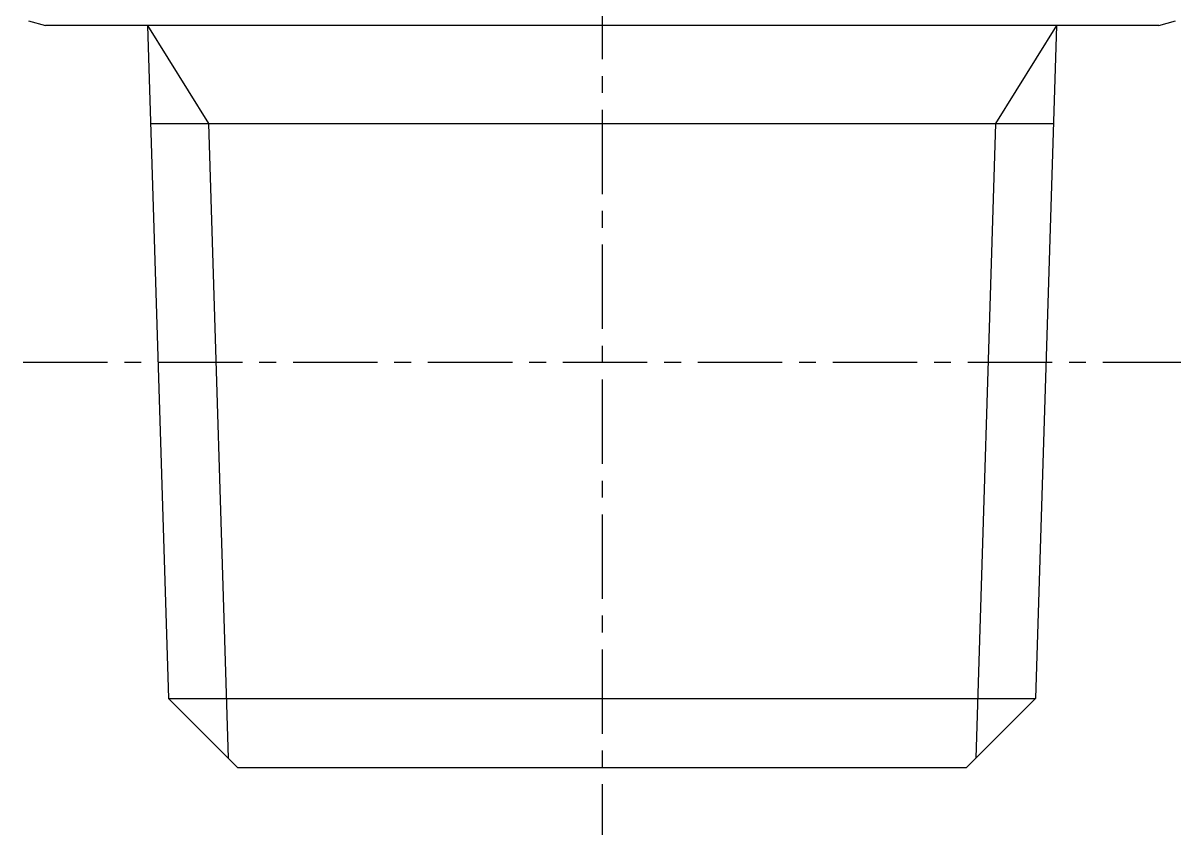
# Model space of a CAD drawing. Extents: x -9 to 105, y -19 to 83.
# Drawn here: x 87.01 to 104.17, y -3.76 to 8.28 of the extents above; entities that cross this region are included whole.
import ezdxf

# ---------------------------------------------------------------- set-up
doc = ezdxf.new("R2010")
doc.units = 0
doc.linetypes.add('CENTER', pattern=[2, 1.25, -0.25, 0.25, -0.25])
doc.layers.get('0').update_dxf_attribs({"linetype": 'CONTINUOUS'})
doc.layers.add('CENTER', color=1, linetype='CENTER')

msp = doc.modelspace()

# ---------------------------------------------------------------- linework, layer by layer
at = {"color": 7, "linetype": 'CONTINUOUS'}
for p, q in [((87.088, 8.31), (87.338, 8.243)), ((103.838, 8.243), (87.338, 8.243)), ((88.853, 8.243), (89.165, -1.734)), ((102.322, 8.243), (102.01, -1.734)), ((103.838, 8.243), (104.088, 8.31)), ((88.899, 6.789), (102.277, 6.789)), ((89.165, -1.734), (102.01, -1.734)), ((90.188, -2.757), (89.165, -1.734)), ((100.988, -2.757), (102.01, -1.734)), ((90.188, -2.757), (100.988, -2.757))]:
    msp.add_line(p, q, dxfattribs=at)
at = {"color": 3, "linetype": 'CONTINUOUS'}
for p, q in [((88.853, 8.243), (89.755, 6.789)), ((102.322, 8.243), (101.421, 6.789)), ((89.755, 6.789), (90.049, -2.618)), ((101.421, 6.789), (101.127, -2.618))]:
    msp.add_line(p, q, dxfattribs=at)
at = {"layer": 'CENTER', "color": 1, "linetype": 'CENTER'}
for p, q in [((95.588, 42.993), (95.588, -3.757)), ((87.009, 3.253), (104.166, 3.253))]:
    msp.add_line(p, q, dxfattribs=at)

doc.saveas('drawing.dxf')
